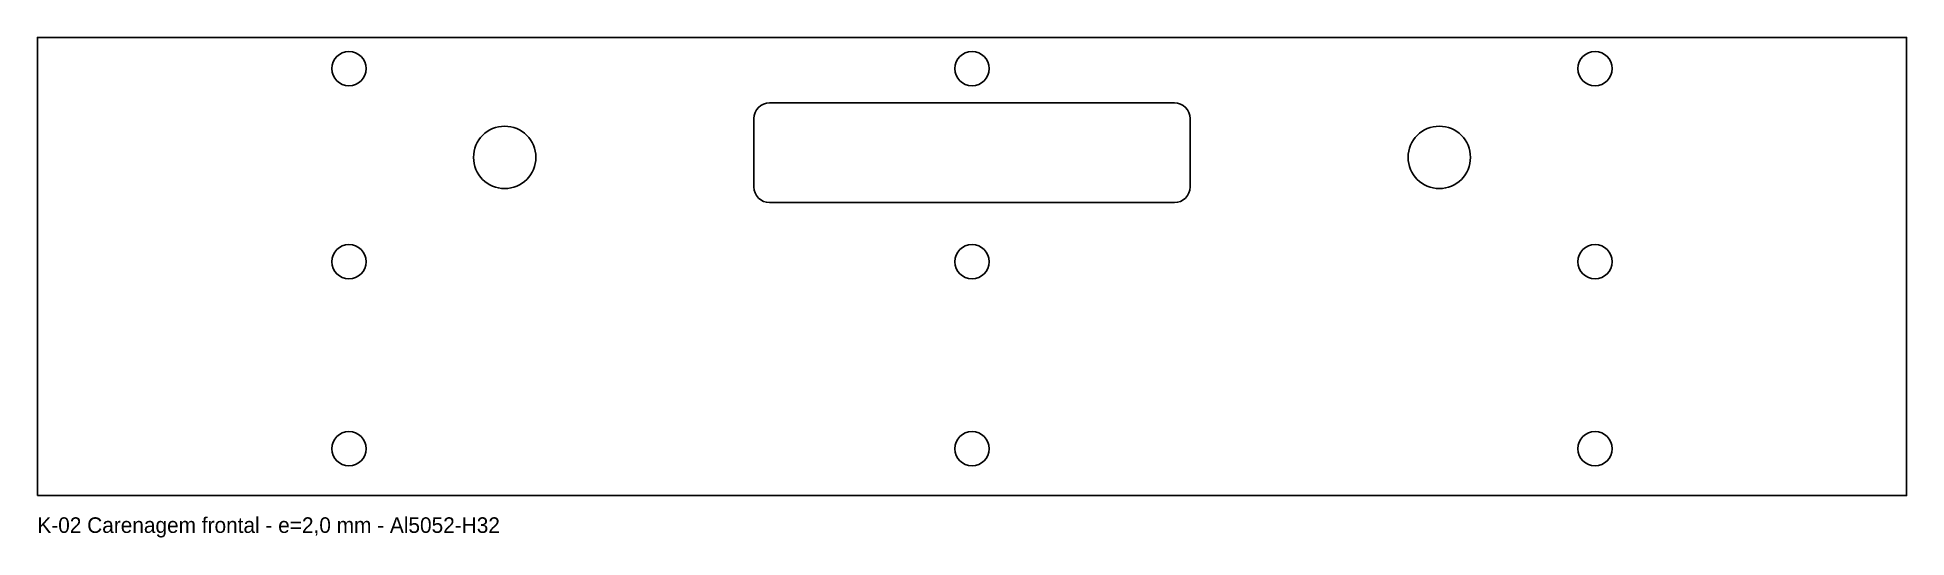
# Model space of a CAD drawing. Header units: millimetres. Extents: x 0 to 600, y -14 to 147.
import ezdxf

# ---------------------------------------------------------------- set-up
doc = ezdxf.new("R2010")
doc.units = ezdxf.units.MM

msp = doc.modelspace()

# ---------------------------------------------------------------- linework, layer by layer
at = {"layer": 'CORTE'}
msp.add_lwpolyline([(0, 0), (600, 0), (600, 147), (0, 147)], close=True, dxfattribs=at)
at = {"layer": 'FUROS'}
msp.add_lwpolyline([(365, 94), (365.9755, 94.0961), (366.9134, 94.3806), (367.7779, 94.8427), (368.5355, 95.4645), (369.1573, 96.2221), (369.6194, 97.0866), (369.9039, 98.0245), (370, 99), (370, 121), (369.9039, 121.9755), (369.6194, 122.9134), (369.1573, 123.7779), (368.5355, 124.5355), (367.7779, 125.1573), (366.9134, 125.6194), (365.9755, 125.9039), (365, 126), (235, 126), (234.0245, 125.9039), (233.0866, 125.6194), (232.2221, 125.1573), (231.4645, 124.5355), (230.8427, 123.7779), (230.3806, 122.9134), (230.0961, 121.9755), (230, 121), (230, 99), (230.0961, 98.0245), (230.3806, 97.0866), (230.8427, 96.2221), (231.4645, 95.4645), (232.2221, 94.8427), (233.0866, 94.3806), (234.0245, 94.0961), (235, 94)], close=True, dxfattribs=at)
for centre, radius in [((100, 137), 5.5), ((300, 137), 5.5), ((500, 137), 5.5), ((150, 108.5), 10), ((450, 108.5), 10), ((100, 75), 5.5), ((300, 75), 5.5), ((500, 75), 5.5), ((100, 15), 5.5), ((300, 15), 5.5), ((500, 15), 5.5)]:
    msp.add_circle(centre, radius, dxfattribs=at)

# ---------------------------------------------------------------- texts
at = {"layer": 'GRAVAR-NAO'}
msp.add_text('K-02 Carenagem frontal - e=2,0 mm - Al5052-H32', height=5, dxfattribs=at).set_placement((0, -12))

doc.saveas('drawing.dxf')
